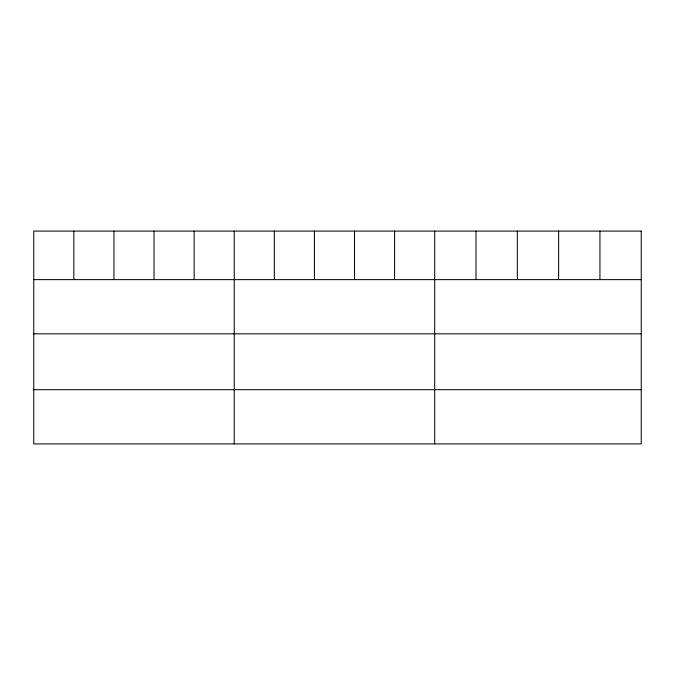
<?xml version="1.0" encoding="UTF-8"?>
<svg xmlns="http://www.w3.org/2000/svg" width="675" height="675" viewBox="0 0 675 675"><rect width="100%" height="100%" fill="white"/><g stroke="black" fill="none" stroke-linecap="round" stroke-linejoin="round"><path stroke-width="1.01" d="M33.75 279.627L641.25 279.627M33.75 333.838L641.25 333.838M33.75 389.694L641.25 389.694M599.94 231.095L599.94 279.627M558.63 231.095L558.63 279.627M517.32 231.095L517.32 279.627M476.01 231.095L476.01 279.627M434.7 231.095L434.7 443.905M394.605 231.095L394.605 279.627M354.51 231.095L354.51 279.627M314.415 231.095L314.415 279.627M274.32 231.095L274.32 279.627M234.225 231.095L234.225 443.905M194.13 231.095L194.13 279.627M154.035 231.095L154.035 279.627M113.94 231.095L113.94 279.627M73.845 231.095L73.845 279.627M641.25 231.095L33.75 231.095L33.75 443.905L641.25 443.905L641.25 231.095"/></g></svg>
